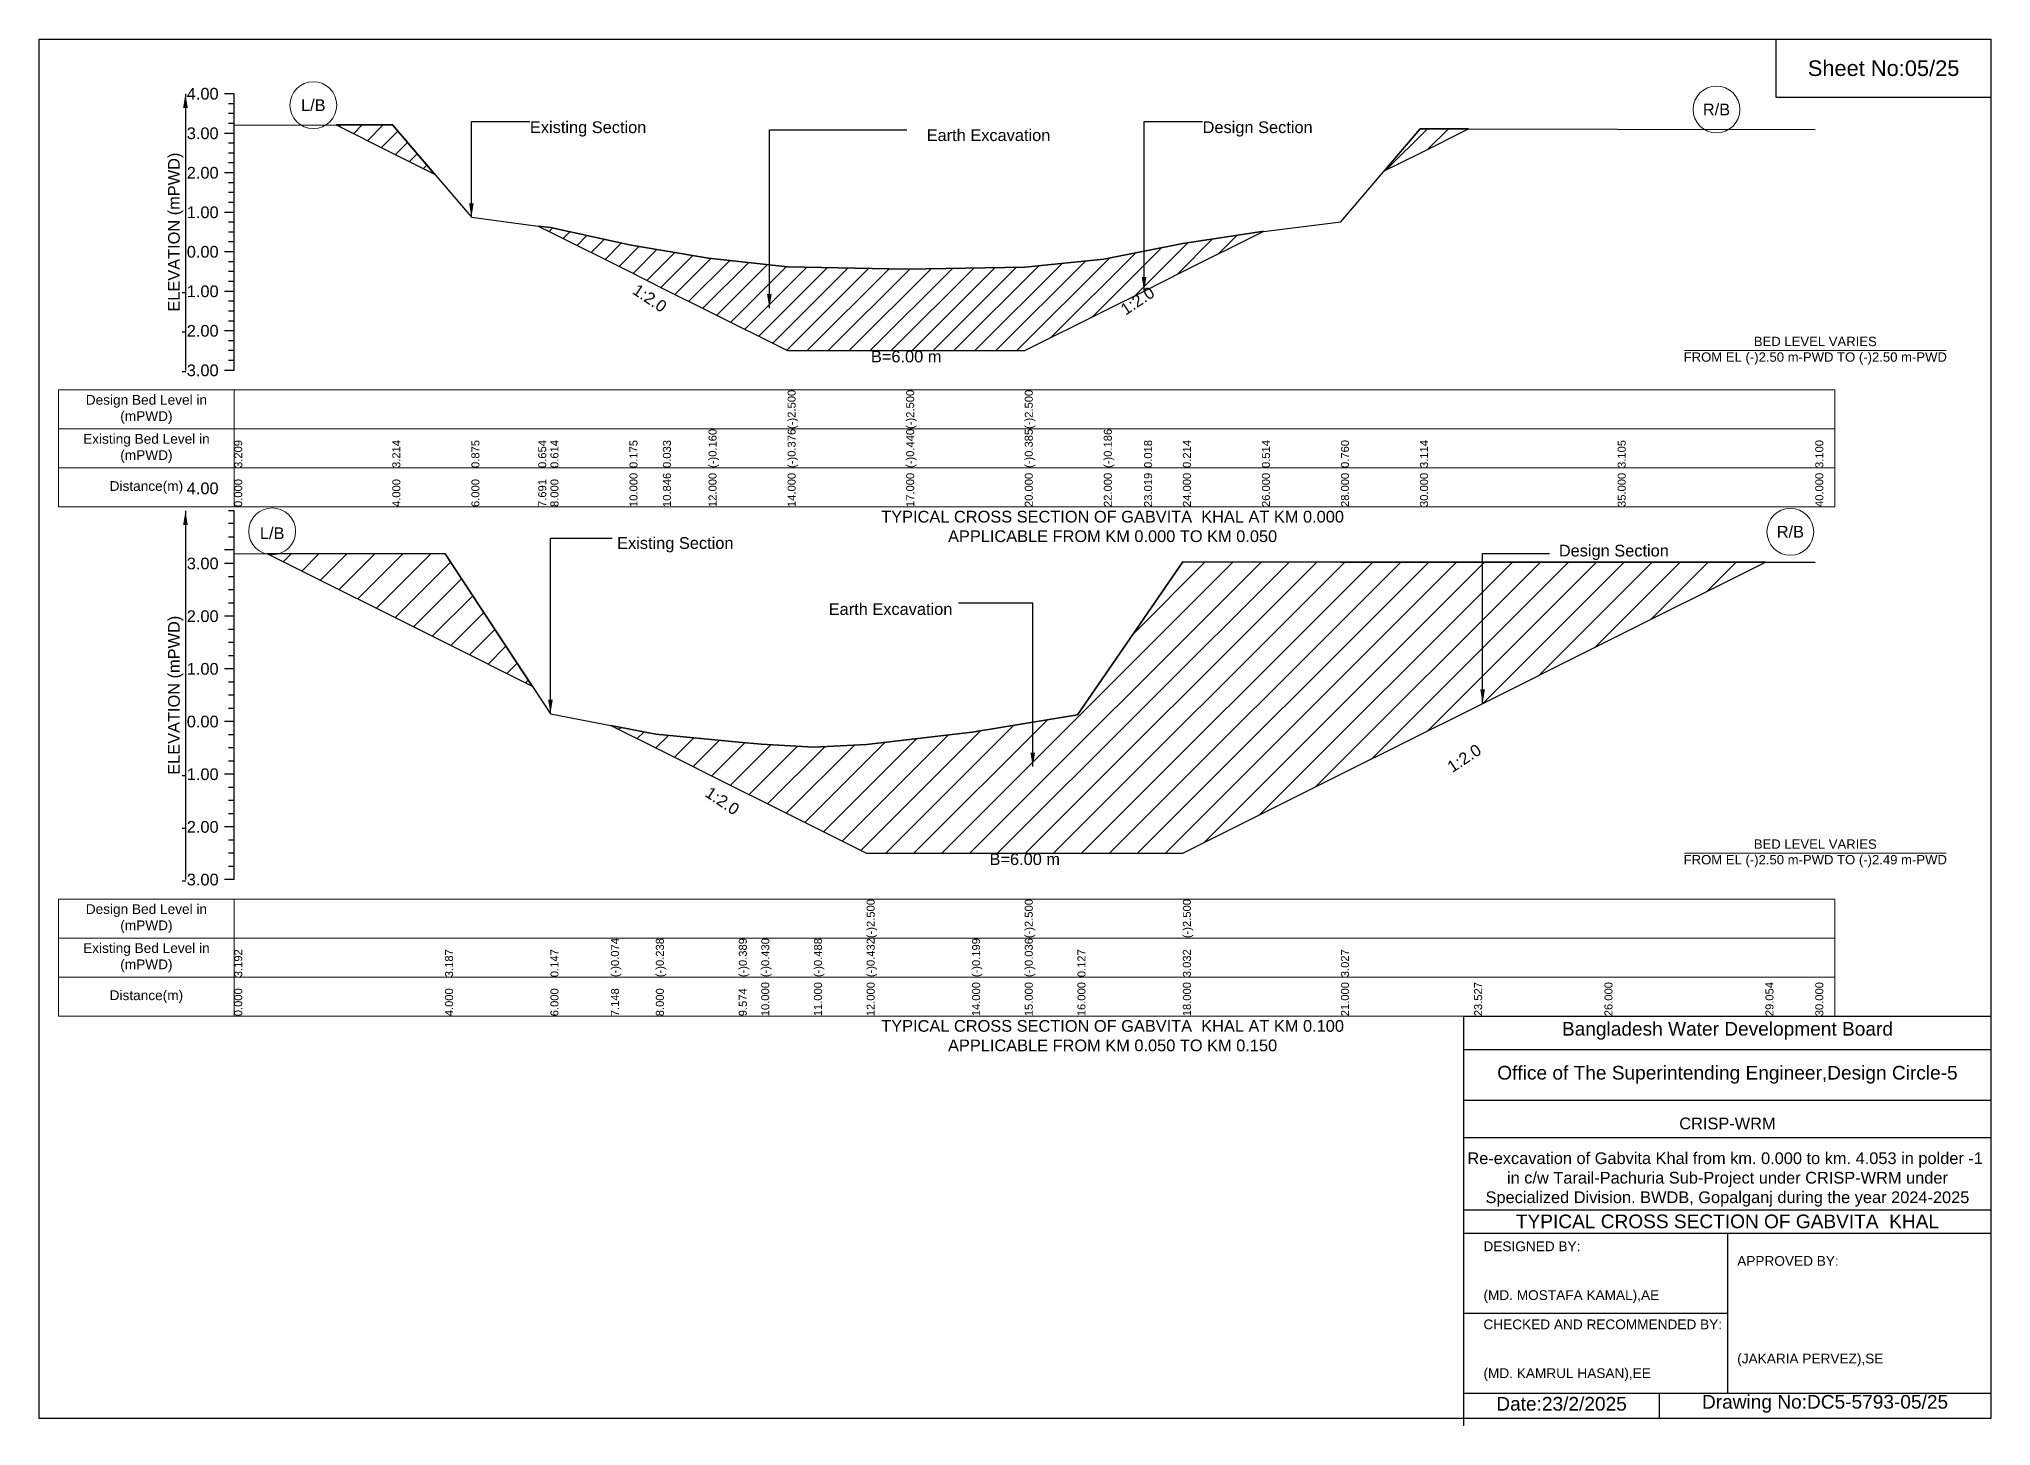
# Model space of a CAD drawing. Header units: feet. Extents: x 91000 to 358000, y -12982 to 34.
# Drawn here: x 140000 to 148000, y -5687 to 0 of the extents above; entities that cross this region are included whole.
import ezdxf

# ---------------------------------------------------------------- set-up
doc = ezdxf.new("R2010")
doc.units = ezdxf.units.FT
doc.header["$LTSCALE"] = 7
doc.header["$MEASUREMENT"] = 0
for name, color, linetype, lineweight in [('Cross section Data Border', 7, 'Continuous', 9), ('Cross Section Labels', 7, 'Continuous', 9), ('Existing_Bed_Level for Xsection', 7, 'Continuous', 25)]:
    doc.layers.add(name, color=color, linetype=linetype, lineweight=lineweight)
doc.styles.get("Standard").update_dxf_attribs({"font": 'arial.ttf'})
doc.dimstyles.get("Standard").update_dxf_attribs({"dimtxt": 0.18, "dimasz": 0.18, "dimexe": 0.18, "dimexo": 0.0625, "dimgap": 0.09, "dimtad": 0, "dimtih": 1, "dimtoh": 1, "dimdec": 4, "dimzin": 0, "dimdsep": 46, "dimtxsty": 'Standard', "dimcen": 0.09, "dimadec": 0, "dimazin": 0, "dimtfac": 1, "dimtdec": 4, "dimtofl": 0, "dimtmove": 0, "dimatfit": 3, "dimfxl": 1, "dimtolj": 1, "dimtzin": 0, "dimarcsym": 0})
pattern_1 = [(45, (0, 252.045), (-42.956737, 42.956737), [])]
pattern_2 = [(45, (0, 160), (-57.27565, 57.27565), [])]

msp = doc.modelspace()

# ---------------------------------------------------------------- hatches: boundary and pattern name
at = {"layer": 'Existing_Bed_Level for Xsection'}
h = msp.add_hatch(dxfattribs=at)
h.set_pattern_fill('ANSI31', color=256, scale=486, style=0)
h.set_pattern_definition(pattern_1)
h.paths.add_polyline_path([(141217.2, -352.3), (141448, -467.7), (141620.8, -554.1), (141448, -352)])
h = msp.add_hatch(dxfattribs=at)
h.set_pattern_fill('ANSI31', color=256, scale=486, style=0)
h.set_pattern_definition(pattern_1)
h.paths.add_polyline_path([(145513.1, -541.1), (145660, -467.7), (145858.2, -368.6), (145660, -368.2)])
h = msp.add_hatch(dxfattribs=at)
h.set_pattern_fill('ANSI31', color=256, scale=486, style=0)
h.set_pattern_definition(pattern_1)
h.paths.add_polyline_path([(142046, -766.7), (142096, -791.7), (142420, -953.7), (142557, -1022.2), (142744, -1115.7), (143068, -1277.7), (143554, -1277.7), (144040, -1277.7), (144364, -1115.7), (144529, -1033.2), (144688, -953.7), (145012, -791.7), (145018, -788.7), (145012, -789.4), (144688, -838), (144529, -869.8), (144364, -902.8), (144040, -935), (143554, -944), (143068, -933.6), (142744, -898.6), (142557, -867.3), (142420, -844.3), (142096, -773.2)])
h = msp.add_hatch(dxfattribs=at)
h.set_pattern_fill('ANSI31', color=256, scale=648, style=0)
h.set_pattern_definition(pattern_2)
h.paths.add_polyline_path([(140933.4, -2109.3), (141664, -2474.6), (142021.2, -2653.2), (141664, -2110.2)])
h = msp.add_hatch(dxfattribs=at)
h.set_pattern_fill('ANSI31', color=256, scale=648, style=0)
h.set_pattern_definition(pattern_2)
h.paths.add_polyline_path([(142344, -2814.6), (142528, -2906.6), (142868, -3076.6), (142960, -3122.6), (143176, -3230.6), (143392, -3338.6), (143824, -3338.6), (144040, -3338.6), (144256, -3338.6), (144688, -3338.6), (145336, -3014.6), (145881.8, -2741.7), (146416, -2474.6), (147075.7, -2144.8), (146416, -2144.8), (145881.8, -2144.8), (145336, -2144.8), (144688, -2143.7), (144256, -2771.2), (144040, -2806.4), (143824, -2841.6), (143392, -2891.9), (143176, -2904), (142960, -2891.5), (142868, -2882.6), (142528, -2850)])

# ---------------------------------------------------------------- linework, layer by layer
for points in [[(140000, 0), (148000, 0), (148000, -5656), (140000, -5656)], [(147120, 0), (148000, 0), (148000, -240), (147120, -240)]]:
    msp.add_lwpolyline(points, close=True)
for points in [[(145840, -5686.6), (145840, -4006.6), (148000, -4006.6)], [(145840, -4142.6), (148000, -4142.6)], [(145840, -4350.6), (148000, -4350.6)], [(145840, -4504), (148000, -4504)], [(145840, -4800), (148000, -4800)], [(145840, -4896), (148000, -4896)], [(146920, -4896), (146920, -5552)], [(145840, -5224), (146920, -5224)], [(145840, -5552), (148000, -5552)], [(146640, -5552), (146640, -5656)]]:
    msp.add_lwpolyline(points)
at = {"layer": 'Cross section Data Border'}
for points in [[(140080, -1438.7), (147360, -1438.7), (147360, -1918.7), (140080, -1918.7)], [(140080, -3526.6), (147360, -3526.6), (147360, -4006.6), (140080, -4006.6)]]:
    msp.add_lwpolyline(points, close=True, dxfattribs=at)
for points in [[(140800, -1438.7), (140800, -1918.7)], [(140080, -1598.7), (147360, -1598.7)], [(140080, -1758.7), (147360, -1758.7)], [(140800, -3526.6), (140800, -4006.6)], [(140080, -3686.6), (147360, -3686.6)], [(140080, -3846.6), (147360, -3846.6)]]:
    msp.add_lwpolyline(points, dxfattribs=at)
at = {"layer": 'Cross Section Labels'}
for points in [[(146744.2, -1277.7), (147815.8, -1277.7)], [(146744.2, -3338.6), (147815.8, -3338.6)]]:
    msp.add_lwpolyline(points, dxfattribs=at)
for centre in [(141124, -271.4), (146875, -289.1), (140955.5, -2018.5), (147177.8, -2020.4)]:
    msp.add_circle(centre, 96, dxfattribs=at)
at = {"layer": 'Existing_Bed_Level for Xsection'}
for points in [[(140800, -224.7), (140760, -224.7)], [(140800, -1358.7), (140800, -1196.7), (140800, -1034.7), (140800, -872.7), (140800, -710.7), (140800, -548.7), (140800, -386.7), (140800, -224.7)], [(140800, -265.2), (140776, -265.2)], [(140800, -305.7), (140776, -305.7)], [(140800, -386.7), (140760, -386.7)], [(140800, -346.2), (140776, -346.2)], [(140800, -352.8), (141448, -352), (141772, -730.9), (142046, -766.7), (142096, -773.2), (142420, -844.3), (142557, -867.3), (142744, -898.6), (143068, -933.6), (143068, -933.6), (143554, -944), (143554, -944), (144040, -935), (144040, -935), (144364, -902.8), (144529, -869.8), (144688, -838), (145012, -789.4), (145018, -788.7), (145336, -749.6), (145660, -368.2), (146470, -369.7), (147280, -370.5)], [(140800, -427.2), (140776, -427.2)], [(140800, -467.7), (140776, -467.7)], [(140800, -548.7), (140760, -548.7)], [(140800, -508.2), (140776, -508.2)], [(140800, -589.2), (140776, -589.2)], [(140800, -629.7), (140776, -629.7)], [(140800, -710.7), (140760, -710.7)], [(140800, -670.2), (140776, -670.2)], [(140800, -751.2), (140776, -751.2)], [(140800, -791.7), (140776, -791.7)], [(140800, -872.7), (140760, -872.7)], [(140800, -832.2), (140776, -832.2)], [(140800, -913.2), (140776, -913.2)], [(140800, -953.7), (140776, -953.7)], [(140800, -1034.7), (140760, -1034.7)], [(140800, -994.2), (140776, -994.2)], [(140800, -1075.2), (140776, -1075.2)], [(140800, -1115.7), (140776, -1115.7)], [(140800, -1196.7), (140760, -1196.7)], [(140800, -1156.2), (140776, -1156.2)], [(140800, -1237.2), (140776, -1237.2)], [(140800, -1277.7), (140776, -1277.7)], [(140800, -1358.7), (140760, -1358.7)], [(140800, -1318.2), (140776, -1318.2)], [(140800, -1934.6), (140776, -1934.6)], [(140800, -1986.6), (140776, -1986.6)], [(140800, -3446.6), (140800, -3230.6), (140800, -3014.6), (140800, -2798.6), (140800, -2582.6), (140800, -2366.6), (140800, -2150.6), (140800, -1934.6)], [(140800, -2042.6), (140776, -2042.6)], [(140800, -2094.6), (140760, -2094.6)], [(140800, -2150.6), (140760, -2150.6)], [(140800, -2109.1), (141664, -2110.2), (142096, -2766.8), (142344, -2814.6), (142528, -2850), (142868, -2882.6), (142960, -2891.5), (143176, -2904), (143392, -2891.9), (143392, -2891.9), (143824, -2841.6), (144040, -2806.4), (144040, -2806.4), (144256, -2771.2), (144688, -2143.7), (144688, -2143.7), (145336, -2144.8), (145881.8, -2144.8), (146416, -2144.8), (147075.7, -2144.8), (147280, -2144.8)], [(140800, -2204.6), (140776, -2204.6)], [(140800, -2258.6), (140776, -2258.6)], [(140800, -2312.6), (140776, -2312.6)], [(140800, -2366.6), (140760, -2366.6)], [(140800, -2420.6), (140776, -2420.6)], [(140800, -2474.6), (140776, -2474.6)], [(140800, -2528.6), (140776, -2528.6)], [(140800, -2582.6), (140760, -2582.6)], [(140800, -2636.6), (140776, -2636.6)], [(140800, -2690.6), (140776, -2690.6)], [(140800, -2798.6), (140760, -2798.6)], [(140800, -2744.6), (140776, -2744.6)], [(140800, -2852.6), (140776, -2852.6)], [(140800, -2906.6), (140776, -2906.6)], [(140800, -3014.6), (140760, -3014.6)], [(140800, -2960.6), (140776, -2960.6)], [(140800, -3068.6), (140776, -3068.6)], [(140800, -3122.6), (140776, -3122.6)], [(140800, -3176.6), (140776, -3176.6)], [(140800, -3230.6), (140760, -3230.6)], [(140800, -3284.6), (140776, -3284.6)], [(140800, -3338.6), (140776, -3338.6)], [(140800, -3392.6), (140776, -3392.6)], [(140800, -3446.6), (140760, -3446.6)]]:
    msp.add_lwpolyline(points, dxfattribs=at)
for points in [[(141217.2, -352.3), (141448, -467.7), (141620.8, -554.1), (141448, -352)], [(145513.1, -541.1), (145660, -467.7), (145858.2, -368.6), (145660, -368.2)], [(142046, -766.7), (142046, -766.7), (142096, -791.7), (142420, -953.7), (142557, -1022.2), (142744, -1115.7), (143068, -1277.7), (143068, -1277.7), (143554, -1277.7), (143554, -1277.7), (144040, -1277.7), (144040, -1277.7), (144364, -1115.7), (144529, -1033.2), (144688, -953.7), (145012, -791.7), (145018, -788.7), (145018, -788.7), (145018, -788.7), (145012, -789.4), (144688, -838), (144529, -869.8), (144364, -902.8), (144040, -935), (144040, -935), (143554, -944), (143554, -944), (143068, -933.6), (143068, -933.6), (142744, -898.6), (142557, -867.3), (142420, -844.3), (142096, -773.2), (142046, -766.7)], [(140933.4, -2109.3), (141664, -2474.6), (142021.2, -2653.2), (141664, -2110.2)], [(142344, -2814.6), (142344, -2814.6), (142528, -2906.6), (142868, -3076.6), (142960, -3122.6), (143176, -3230.6), (143392, -3338.6), (143392, -3338.6), (143824, -3338.6), (144040, -3338.6), (144040, -3338.6), (144256, -3338.6), (144688, -3338.6), (144688, -3338.6), (145336, -3014.6), (145881.8, -2741.7), (146416, -2474.6), (147075.7, -2144.8), (147075.7, -2144.8), (147075.7, -2144.8), (146416, -2144.8), (145881.8, -2144.8), (145336, -2144.8), (144688, -2143.7), (144688, -2143.7), (144256, -2771.2), (144040, -2806.4), (144040, -2806.4), (143824, -2841.6), (143392, -2891.9), (143392, -2891.9), (143176, -2904), (142960, -2891.5), (142868, -2882.6), (142528, -2850), (142344, -2814.6)]]:
    msp.add_lwpolyline(points, close=True, dxfattribs=at)

# ---------------------------------------------------------------- texts
at = {"attachment_point": 5}
for s, insert, char_height in [('Sheet No:05/25', (147560, -120), 64), ('Bangladesh Water Development Board', (146920, -4066.6), 56), ('Office of The Superintending Engineer,Design Circle-5', (146920, -4246.6), 56)]:
    msp.add_mtext(s, dxfattribs=dict(at, insert=insert, char_height=char_height))
for s, insert, char_height, width, attachment_point in [('CRISP-WRM', (146920, -4446.6), 48, 2240, 5), ('Re-excavation of Gabvita Khal from km. 0.000 to km. 4.053 in polder -1  in c/w Tarail-Pachuria Sub-Project under CRISP-WRM under Specialized Division. BWDB, Gopalganj during the year 2024-2025', (146920, -4676), 48, 2160, 5), ('TYPICAL CROSS SECTION OF GABVITA  KHAL', (146920, -4848), 56, 2240, 5), ('DESIGNED BY:^J^J^J(MD. MOSTAFA KAMAL),AE', (145920, -5056), 40, 1120, 4), ('APPROVED BY:^J^J^J^J^J^J(JAKARIA PERVEZ),SE', (146960, -5216), 40, 1120, 4), ('CHECKED AND RECOMMENDED BY:^J^J^J(MD. KAMRUL HASAN),EE', (145920, -5376), 40, 1120, 4), ('Date:23/2/2025 ', (146240, -5596), 56, 1120, 5), ('Drawing No:DC5-5793-05/25', (147320, -5596), 56, 1760, 5)]:
    msp.add_mtext(s, dxfattribs=dict(insert=insert, char_height=char_height, width=width, attachment_point=attachment_point))
at = {"layer": 'Cross section Data Border', "char_height": 40, "width": 640, "attachment_point": 5}
for s, insert in [('Design Bed Level in (mPWD)', (140440, -1518.7)), ('Existing Bed Level in (mPWD)', (140440, -1678.7)), ('Distance(m)', (140440, -1838.7)), ('Design Bed Level in (mPWD)', (140440, -3606.6)), ('Existing Bed Level in (mPWD)', (140440, -3766.6)), ('Distance(m)', (140440, -3926.6))]:
    msp.add_mtext(s, dxfattribs=dict(at, insert=insert))
at = {"layer": 'Cross Section Labels'}
for s, insert, char_height, attachment_point in [('L/B', (141124, -271.4), 48, 5), ('R/B', (146875, -289.1), 48, 5), ('Existing Section', (142012, -337.6), 48, 1), ('Earth Excavation', (143638, -370.3), 48, 1), ('Design Section', (144769, -337.6), 48, 1), ('B=6.00 m', (143554, -1277.7), 48, 2), ('BED LEVEL VARIES ^JFROM EL (-)2.50 m-PWD TO (-)2.50 m-PWD', (147280, -1277.7), 38.4, 5), ('L/B', (140955.5, -2026.6), 48, 5), ('TYPICAL CROSS SECTION OF GABVITA  KHAL AT KM 0.000^JAPPLICABLE FROM KM 0.000 TO KM 0.050', (144400, -1998.7), 48, 5), ('R/B', (147177.8, -2020.4), 48, 5), ('Existing Section', (142369.2, -2042.4), 48, 1), ('Design Section', (146228.9, -2073.6), 48, 1), ('Earth Excavation', (143236.5, -2313.2), 48, 1), ('B=6.00 m', (144040, -3338.6), 48, 2), ('BED LEVEL VARIES ^JFROM EL (-)2.50 m-PWD TO (-)2.49 m-PWD', (147280, -3338.6), 38.4, 5), ('TYPICAL CROSS SECTION OF GABVITA  KHAL AT KM 0.100^JAPPLICABLE FROM KM 0.050 TO KM 0.150', (144400, -4086.6), 48, 5)]:
    msp.add_mtext(s, dxfattribs=dict(at, insert=insert, char_height=char_height, attachment_point=attachment_point))
at = {"layer": 'Cross Section Labels', "char_height": 48, "attachment_point": 2}
for insert, rotation in [((142516.5, -1042.4), 326.30993), ((144488.5, -1053.4), 33.69007), ((145827.8, -2928.7), 33.69007), ((142814, -3103.6), 326.30993)]:
    msp.add_mtext('1:2.0', dxfattribs=dict(at, insert=insert, rotation=rotation))
at = {"layer": 'Existing_Bed_Level for Xsection', "char_height": 48, "attachment_point": 6}
for s, insert in [('4.00', (140736, -224.7)), ('3.00', (140736, -386.7)), ('2.00', (140736, -548.7)), ('1.00', (140736, -710.7)), ('0.00', (140736, -872.7)), ('-1.00', (140736, -1034.7)), ('-2.00', (140736, -1196.7)), ('-3.00', (140736, -1358.7)), ('4.00', (140736, -1842.5)), ('3.00', (140736, -2150.6)), ('2.00', (140736, -2366.6)), ('1.00', (140736, -2582.6)), ('0.00', (140736, -2798.6)), ('-1.00', (140736, -3014.6)), ('-2.00', (140736, -3230.6)), ('-3.00', (140736, -3446.6))]:
    msp.add_mtext(s, dxfattribs=dict(at, insert=insert))
at = {"layer": 'Existing_Bed_Level for Xsection', "rotation": 90}
for s, insert, char_height, attachment_point in [('ELEVATION (mPWD)', (140560, -791.7), 48, 5), ('(-)2.500', (143068, -1598.7), 32.8, 1), ('(-)2.500', (143554, -1598.7), 32.8, 1), ('(-)2.500', (144040, -1598.7), 32.8, 1), ('3.209', (140800, -1758.7), 32.8, 1), ('3.214', (141448, -1758.7), 32.8, 1), ('0.875', (141772, -1758.7), 32.8, 1), ('0.654', (142046, -1758.7), 32.8, 1), ('0.614', (142096, -1758.7), 32.8, 1), ('0.175', (142420, -1758.7), 32.8, 1), ('0.033', (142557, -1758.7), 32.8, 1), ('(-)0.160', (142744, -1758.7), 32.8, 1), ('(-)0.376', (143068, -1758.7), 32.8, 1), ('(-)0.440', (143554, -1758.7), 32.8, 1), ('(-)0.385', (144040, -1758.7), 32.8, 1), ('(-)0.186', (144364, -1758.7), 32.8, 1), ('0.018', (144529, -1758.7), 32.8, 1), ('0.214', (144688, -1758.7), 32.8, 1), ('0.514', (145012, -1758.7), 32.8, 1), ('0.760', (145336, -1758.7), 32.8, 1), ('3.114', (145660, -1758.7), 32.8, 1), ('3.105', (146470, -1758.7), 32.8, 1), ('3.100', (147280, -1758.7), 32.8, 1), ('0.000', (140800, -1918.7), 32.8, 1), ('4.000', (141448, -1918.7), 32.8, 1), ('6.000', (141772, -1918.7), 32.8, 1), ('7.691', (142046, -1918.7), 32.8, 1), ('8.000', (142096, -1918.7), 32.8, 1), ('10.000', (142420, -1918.7), 32.8, 1), ('10.846', (142557, -1918.7), 32.8, 1), ('12.000', (142744, -1918.7), 32.8, 1), ('14.000', (143068, -1918.7), 32.8, 1), ('17.000', (143554, -1918.7), 32.8, 1), ('20.000', (144040, -1918.7), 32.8, 1), ('22.000', (144364, -1918.7), 32.8, 1), ('23.019', (144529, -1918.7), 32.8, 1), ('24.000', (144688, -1918.7), 32.8, 1), ('26.000', (145012, -1918.7), 32.8, 1), ('28.000', (145336, -1918.7), 32.8, 1), ('30.000', (145660, -1918.7), 32.8, 1), ('35.000', (146470, -1918.7), 32.8, 1), ('40.000', (147280, -1918.7), 32.8, 1), ('ELEVATION (mPWD)', (140560, -2690.6), 48, 5), ('(-)2.500', (143392, -3686.6), 32.8, 1), ('(-)2.500', (144040, -3686.6), 32.8, 1), ('(-)2.500', (144688, -3686.6), 32.8, 1), ('3.192', (140800, -3846.6), 32.8, 1), ('3.187', (141664, -3846.6), 32.8, 1), ('0.147', (142096, -3846.6), 32.8, 1), ('(-)0.074', (142344, -3846.6), 32.8, 1), ('(-)0.238', (142528, -3846.6), 32.8, 1), ('(-)0.389', (142868, -3846.6), 32.8, 1), ('(-)0.430', (142960, -3846.6), 32.8, 1), ('(-)0.488', (143176, -3846.6), 32.8, 1), ('(-)0.432', (143392, -3846.6), 32.8, 1), ('(-)0.199', (143824, -3846.6), 32.8, 1), ('(-)0.036', (144040, -3846.6), 32.8, 1), ('0.127', (144256, -3846.6), 32.8, 1), ('3.032', (144688, -3846.6), 32.8, 1), ('3.027', (145336, -3846.6), 32.8, 1), ('0.000', (140800, -4006.6), 32.8, 1), ('4.000', (141664, -4006.6), 32.8, 1), ('6.000', (142096, -4006.6), 32.8, 1), ('7.148', (142344, -4006.6), 32.8, 1), ('8.000', (142528, -4006.6), 32.8, 1), ('9.574', (142868, -4006.6), 32.8, 1), ('10.000', (142960, -4006.6), 32.8, 1), ('11.000', (143176, -4006.6), 32.8, 1), ('12.000', (143392, -4006.6), 32.8, 1), ('14.000', (143824, -4006.6), 32.8, 1), ('15.000', (144040, -4006.6), 32.8, 1), ('16.000', (144256, -4006.6), 32.8, 1), ('18.000', (144688, -4006.6), 32.8, 1), ('21.000', (145336, -4006.6), 32.8, 1), ('23.527', (145881.8, -4006.6), 32.8, 1), ('26.000', (146416, -4006.6), 32.8, 1), ('29.054', (147075.7, -4006.6), 32.8, 1), ('30.000', (147280, -4006.6), 32.8, 1)]:
    msp.add_mtext(s, dxfattribs=dict(at, insert=insert, char_height=char_height, attachment_point=attachment_point))

# ---------------------------------------------------------------- leaders
at = {"layer": 'Cross Section Labels', "annotation_type": 0, "has_hookline": 1}
for points, hookline_direction, text_width in [([(141772, -730.9), (141772, -337.6), (142011.9, -337.6)], 0, 467.2), ([(142993.2, -1103.5), (142993.2, -371.8), (143556.7, -371.8)], 0, 497), ([(144529, -1033.2), (144529, -337.6), (144768.9, -337.6)], 0, 441.2), ([(142096, -2766.8), (142096, -2047), (142348.7, -2047)], 0, 467.2), ([(145916.5, -2724.3), (145916.5, -2109), (146190.5, -2109)], 0, 441.2), ([(144072.7, -2983.1), (144072.7, -2313.2), (143769.1, -2313.2)], 1, 497)]:
    msp.add_leader(points, dimstyle='Standard', override={"dimasz": 57.6}, dxfattribs=dict(at, hookline_direction=hookline_direction, text_width=text_width))
at = {"layer": 'Existing_Bed_Level for Xsection'}
for points in [[(140600, -224.7), (140600, -1358.7)], [(140600, -1934.6), (140600, -3446.6)]]:
    msp.add_leader(points, dimstyle='Standard', override={"dimasz": 57.6}, dxfattribs=at)

doc.saveas('drawing.dxf')
